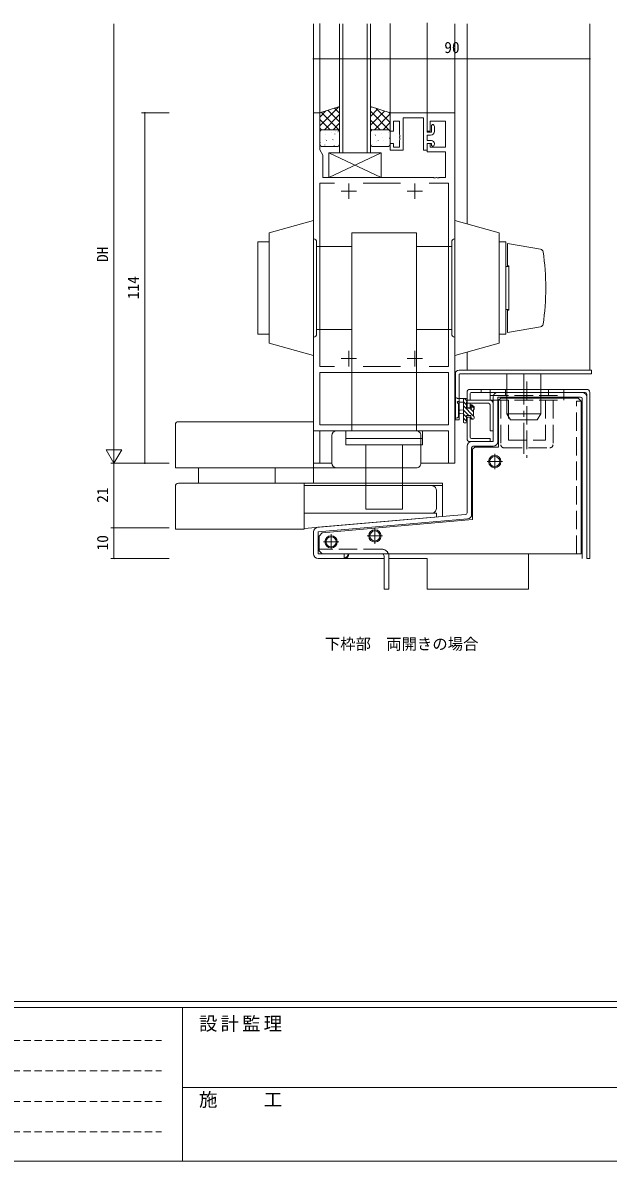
# Model space of a CAD drawing. Units: millimetres, scale not verified. Extents: x -594 to 539, y -420 to 386.
# Drawn here: x -274 to -83.3, y -420 to -49.5 of the extents above; entities that cross this region are included whole.
import ezdxf
from ezdxf.enums import TextEntityAlignment as Align

# ---------------------------------------------------------------- set-up
doc = ezdxf.new("R2010")
doc.units = ezdxf.units.MM
doc.header["$LTSCALE"] = 2
for name, pattern in [('CHAIN1', [8, 5, -1, 1, -1]), ('CHAIN2', [12, 9, -1, 1, -1]), ('DASHED1', [1.8, 1.2, -0.6]), ('DASHED3', [4, 3, -1]), ('DOUBLE_CHAIN2', [12.8, 9, -1, 0.6, -0.6, 0.6, -1])]:
    doc.linetypes.add(name, pattern=pattern)
for name, color, linetype, lineweight in [('0-1_YKK_ZWAK', 7, 'Continuous', 9), ('0-3_YKK_12', 2, 'Continuous', 9), ('0-4_YKK_D', 6, 'Continuous', 9), ('0-6_YKK_13', 4, 'Continuous', 9), ('0-7_YKK_11', 7, 'Continuous', 9)]:
    doc.layers.add(name, color=color, linetype=linetype, lineweight=lineweight)
doc.layers.add('0-2_USER1', color=4, linetype='Continuous')
doc.styles.add('ＭＳ ゴシック', font='')
doc.styles.get('ＭＳ ゴシック').set_extended_font_data('MS Gothic')

msp = doc.modelspace()

# ---------------------------------------------------------------- linework, layer by layer
at = {"layer": '0-1_YKK_ZWAK'}
for p, q in [((510, -368), (-590, -368)), ((456, -370), (-590, -370)), ((-222, -370), (-222, -420)), ((-222, -395.999), (-38, -395.999)), ((-590, -420), (456, -420))]:
    msp.add_line(p, q, dxfattribs=at)
at = {"layer": '0-1_YKK_ZWAK', "linetype": 'DASHED1'}
for p, q in [((-583.43, -380.732), (-228.87, -380.732)), ((-583.43, -390.63), (-228.87, -390.63)), ((-583.43, -400.528), (-228.87, -400.528)), ((-583.43, -410.426), (-228.87, -410.426))]:
    msp.add_line(p, q, dxfattribs=at)
at = {"layer": '0-3_YKK_12'}
for p, q in [((-179.309, -192.847), (-179.309, -49.847)), ((-177.309, -49.747), (-177.309, -79.347)), ((-170.809, -91.847), (-170.809, -49.847)), ((-169.809, -49.847), (-169.809, -91.847)), ((-161.809, -91.847), (-161.809, -49.847)), ((-160.809, -49.847), (-160.809, -91.847)), ((-154.309, -49.747), (-154.309, -79.347)), ((-142.309, -49.547), (-142.309, -79.147)), ((-133.309, -49.847), (-133.309, -192.847)), ((-129.309, -49.847), (-129.309, -114.954)), ((-89.309, -49.847), (-89.309, -162.553)), ((-160.809, -91.847), (-170.809, -91.847)), ((-129.309, -156.747), (-129.309, -162.553)), ((-173.309, -192.847), (-179.309, -192.847)), ((-179.309, -194.351), (-179.309, -199.351)), ((-133.309, -192.847), (-144.341, -192.847)), ((-169.304, -223.848), (-156.304, -223.848)), ((-154.804, -223.848), (-142.304, -223.848)), ((-142.304, -223.848), (-142.304, -233.848)), ((-109.309, -233.848), (-109.309, -222.348)), ((-142.304, -233.848), (-109.309, -233.848))]:
    msp.add_line(p, q, dxfattribs=at)
at = {"layer": '0-4_YKK_D'}
for p, q in [((-244.309, -49.847), (-244.309, -187.847)), ((-179.309, -61.307), (-89.309, -61.307)), ((-226.309, -78.847), (-235.309, -78.847)), ((-234.309, -78.847), (-234.309, -192.847)), ((-244.309, -192.847), (-244.309, -184.187)), ((-244.309, -192.847), (-246.809, -188.517)), ((-241.809, -188.517), (-246.809, -188.517)), ((-244.309, -192.847), (-241.809, -188.517)), ((-226.309, -192.847), (-245.309, -192.847)), ((-226.309, -192.847), (-245.309, -192.847)), ((-244.309, -192.847), (-244.309, -213.847)), ((-226.309, -192.847), (-235.309, -192.847)), ((-226.309, -213.847), (-245.309, -213.847)), ((-226.309, -213.847), (-245.309, -213.847)), ((-244.309, -213.847), (-244.309, -223.848)), ((-226.309, -223.848), (-245.309, -223.848))]:
    msp.add_line(p, q, dxfattribs=at)
for centre, start, end in [((-179.309, -61.307), 0, 180), ((-179.309, -61.307), 180, 0), ((-89.309, -61.307), 0, 180), ((-89.309, -61.307), 180, 0), ((-234.309, -78.847), 90, 270), ((-234.309, -78.847), 270, 90), ((-234.309, -192.847), 90, 270), ((-234.309, -192.847), 270, 90), ((-244.309, -213.847), 90, 270), ((-244.309, -213.847), 90, 270), ((-244.309, -213.847), 270, 90), ((-244.309, -213.847), 270, 90), ((-244.309, -223.848), 90, 270), ((-244.309, -223.848), 270, 90)]:
    msp.add_arc(centre, 0.106, start, end, dxfattribs=at)
at = {"layer": '0-6_YKK_13'}
for p, q in [((-177.309, -83.1), (-171.165, -76.957)), ((-170.809, -78.991), (-172.448, -77.352)), ((-160.809, -77.228), (-160.518, -76.937)), ((-160.809, -80.056), (-158.355, -77.602)), ((-154.309, -82.036), (-158.914, -77.43)), ((-177.309, -80.272), (-175.251, -78.214)), ((-173.941, -84.345), (-177.309, -80.977)), ((-170.809, -84.648), (-176.774, -78.683)), ((-175.725, -84.345), (-170.809, -79.429)), ((-170.809, -81.82), (-174.611, -78.017)), ((-160.809, -82.884), (-156.192, -78.268)), ((-154.309, -84.864), (-160.809, -78.364)), ((-157.656, -84.345), (-160.809, -81.192)), ((-159.44, -84.345), (-154.309, -79.213)), ((-154.309, -79.207), (-154.829, -78.687)), ((-176.693, -84.421), (-177.309, -83.805)), ((-171.809, -84.345), (-176.309, -84.345)), ((-176.309, -84.345), (-171.809, -84.345)), ((-172.896, -84.345), (-170.809, -82.257)), ((-172.024, -85.049), (-172.022, -85.039)), ((-171.364, -85.061), (-171.337, -85.019)), ((-170.836, -85.113), (-170.809, -85.085)), ((-160.335, -84.494), (-160.809, -84.021)), ((-159.809, -84.345), (-155.309, -84.345)), ((-155.309, -84.345), (-159.809, -84.345)), ((-156.612, -84.345), (-154.309, -82.041)), ((-155.024, -85.195), (-154.997, -85.153)), ((-154.39, -84.951), (-154.309, -84.87)), ((-177.309, -85.345), (-177.309, -88.845)), ((-177.165, -88.562), (-177.138, -88.52)), ((-175.523, -86.004), (-175.496, -85.962)), ((-175.327, -87.404), (-175.325, -87.394)), ((-175.136, -87.946), (-175.109, -87.904)), ((-173.493, -85.388), (-173.466, -85.346)), ((-173.007, -87.619), (-172.98, -87.577)), ((-172.7, -87.931), (-172.698, -87.921)), ((-172.377, -85.754), (-172.379, -85.654)), ((-170.977, -87.003), (-170.95, -86.961)), ((-170.809, -88.845), (-170.809, -85.345)), ((-160.809, -88.845), (-160.809, -85.345)), ((-160.809, -88.671), (-160.798, -88.654)), ((-159.474, -85.927), (-159.471, -85.917)), ((-159.182, -86.138), (-159.155, -86.096)), ((-158.795, -88.08), (-158.768, -88.038)), ((-158.21, -87.86), (-158.211, -87.76)), ((-157.152, -85.522), (-157.125, -85.479)), ((-156.927, -86.795), (-156.924, -86.785)), ((-156.666, -87.753), (-156.639, -87.711)), ((-154.636, -87.137), (-154.609, -87.095)), ((-154.391, -87.711), (-154.389, -87.701)), ((-154.309, -85.345), (-154.309, -88.845)), ((-176.309, -89.845), (-171.809, -89.845)), ((-175.594, -89.396), (-175.595, -89.296)), ((-157.309, -91.848), (-174.309, -99.848)), ((-174.309, -91.848), (-157.309, -99.848)), ((-174.309, -91.848), (-174.309, -99.848)), ((-157.309, -91.848), (-174.309, -91.848)), ((-172.62, -89.561), (-172.593, -89.519)), ((-160.23, -89.149), (-160.228, -89.14)), ((-155.309, -89.845), (-159.809, -89.845)), ((-157.603, -89.676), (-157.6, -89.667)), ((-157.309, -99.848), (-157.309, -91.848)), ((-156.279, -89.695), (-156.252, -89.653)), ((-174.309, -99.848), (-157.309, -99.848)), ((-193.809, -117.849), (-179.309, -113.849)), ((-179.309, -157.849), (-179.309, -113.849)), ((-133.309, -157.851), (-133.309, -113.851)), ((-118.809, -117.851), (-133.309, -113.851)), ((-193.809, -153.849), (-193.809, -117.849)), ((-145.809, -117.851), (-166.809, -117.851)), ((-166.809, -182.351), (-166.809, -117.851)), ((-145.809, -182.351), (-145.809, -117.851)), ((-118.809, -153.851), (-118.809, -117.851)), ((-197.459, -150.849), (-197.459, -120.849)), ((-193.809, -120.849), (-197.459, -120.849)), ((-193.809, -121.349), (-193.809, -128.599)), ((-178.309, -150.849), (-178.309, -120.849)), ((-134.309, -150.851), (-134.309, -120.851)), ((-116.659, -120.851), (-118.809, -120.851)), ((-116.659, -150.851), (-116.659, -120.851)), ((-116.159, -121.351), (-116.159, -128.601)), ((-105.349, -123.228), (-116.159, -121.351)), ((-166.809, -122.349), (-178.309, -122.349)), ((-134.309, -122.351), (-145.809, -122.351)), ((-115.659, -128.851), (-116.659, -128.851)), ((-115.659, -128.601), (-116.159, -128.601)), ((-115.659, -128.601), (-115.659, -133.921)), ((-115.659, -128.851), (-115.659, -143.101)), ((-115.659, -142.851), (-116.659, -142.851)), ((-115.659, -143.101), (-116.159, -143.101)), ((-116.159, -150.351), (-116.159, -143.101)), ((-193.809, -150.849), (-197.459, -150.849)), ((-166.809, -149.349), (-178.309, -149.349)), ((-134.309, -149.351), (-145.809, -149.351)), ((-116.659, -150.851), (-118.809, -150.851)), ((-105.349, -148.474), (-116.159, -150.351)), ((-193.809, -153.849), (-179.309, -157.849)), ((-118.809, -153.851), (-133.309, -157.851)), ((-88.809, -162.553), (-131.909, -162.553)), ((-88.809, -162.553), (-131.909, -162.553)), ((-88.809, -162.553), (-88.809, -163.753)), ((-133.109, -178.754), (-133.109, -163.753)), ((-131.909, -164.053), (-131.909, -178.754)), ((-88.809, -163.753), (-131.609, -163.753)), ((-116.309, -168.771), (-116.309, -163.771)), ((-105.309, -163.771), (-105.309, -168.771)), ((-129.309, -174.848), (-129.309, -169.848)), ((-90.309, -168.848), (-128.309, -168.848)), ((-128.309, -172.348), (-128.309, -170.348)), ((-90.809, -169.848), (-127.809, -169.848)), ((-124.709, -169.848), (-124.709, -168.848)), ((-91.809, -169.848), (-119.309, -169.848)), ((-90.309, -223.848), (-90.309, -170.348)), ((-89.309, -223.848), (-89.309, -169.848)), ((-133.309, -177.576), (-133.309, -172.414)), ((-129.609, -171.848), (-132.289, -171.848)), ((-132.109, -177.576), (-132.106, -173.615)), ((-131.689, -173.048), (-130.509, -173.048)), ((-130.509, -171.848), (-130.509, -179.448)), ((-129.509, -173.864), (-130.509, -172.864)), ((-129.309, -172.717), (-130.178, -171.848)), ((-129.309, -172.748), (-129.309, -172.148)), ((-129.309, -172.348), (-121.809, -172.348)), ((-128.309, -174.848), (-128.309, -173.348)), ((-127.009, -175.017), (-128.053, -173.973)), ((-127.097, -174.436), (-127.597, -173.936)), ((-121.809, -173.848), (-121.809, -182.348)), ((-120.809, -171.348), (-120.809, -185.848)), ((-120.809, -182.348), (-120.809, -173.348)), ((-119.309, -171.348), (-119.309, -185.848)), ((-92.309, -171.348), (-119.309, -171.348)), ((-119.009, -172.348), (-118.309, -171.648)), ((-119.009, -172.348), (-119.009, -187.648)), ((-118.309, -171.648), (-93.109, -171.648)), ((-93.109, -171.648), (-92.109, -172.648)), ((-92.109, -222.348), (-92.109, -172.648)), ((-91.809, -171.848), (-91.809, -223.848)), ((-90.309, -171.348), (-90.309, -223.848)), ((-130.509, -175.548), (-131.653, -175.65)), ((-130.509, -176.748), (-131.653, -176.646)), ((-127.209, -177.511), (-130.509, -174.211)), ((-128.719, -177.348), (-130.509, -175.558)), ((-129.509, -177.905), (-130.509, -176.905)), ((-129.309, -174.848), (-128.309, -174.848)), ((-127.209, -176.164), (-128.188, -175.185)), ((-128.109, -174.148), (-128.109, -174.487)), ((-127.209, -177.548), (-127.209, -175.448)), ((-127.013, -177.707), (-127.168, -177.552)), ((-127.009, -175.248), (-127.009, -174.648)), ((-127.009, -178.248), (-127.009, -177.748)), ((-224.309, -194.351), (-224.309, -180.351)), ((-179.309, -179.351), (-223.309, -179.351)), ((-179.309, -179.351), (-179.309, -194.351)), ((-131.909, -178.754), (-133.109, -178.754)), ((-129.309, -179.452), (-130.509, -178.252)), ((-130.209, -179.748), (-129.609, -179.748)), ((-129.309, -177.848), (-128.309, -177.848)), ((-129.309, -177.848), (-129.309, -184.848)), ((-129.309, -179.448), (-129.309, -178.848)), ((-128.309, -184.348), (-128.309, -177.848)), ((-127.519, -178.548), (-128.109, -177.958)), ((-127.809, -178.548), (-127.309, -178.548)), ((-179.309, -182.351), (-145.841, -182.351)), ((-173.309, -183.851), (-173.309, -192.851)), ((-143.809, -182.351), (-168.809, -182.351)), ((-143.809, -184.851), (-168.809, -184.851)), ((-144.341, -192.851), (-144.341, -183.851)), ((-143.809, -186.851), (-143.809, -182.351)), ((-127.809, -184.848), (-121.809, -184.848)), ((-121.809, -182.348), (-120.809, -182.348)), ((-121.809, -184.848), (-121.809, -185.848)), ((-162.309, -186.851), (-162.309, -207.851)), ((-150.309, -186.851), (-150.309, -207.851)), ((-129.304, -209.057), (-129.304, -187.348)), ((-128.309, -185.848), (-120.809, -185.848)), ((-127.804, -209.516), (-127.804, -187.848)), ((-126.804, -187.648), (-127.504, -188.348)), ((-127.504, -211.148), (-127.504, -188.348)), ((-120.809, -187.348), (-127.304, -187.348)), ((-119.009, -187.648), (-126.804, -187.648)), ((-179.309, -194.351), (-224.309, -194.351)), ((-216.809, -194.351), (-216.809, -199.351)), ((-191.809, -194.351), (-191.809, -199.351)), ((-179.309, -194.351), (-145.841, -194.351)), ((-182.309, -199.351), (-223.309, -199.351)), ((-182.309, -199.351), (-182.309, -214.351)), ((-182.309, -199.351), (-137.309, -199.351)), ((-137.309, -210.215), (-137.309, -199.351)), ((-224.309, -200.151), (-224.309, -214.351)), ((-182.309, -200.151), (-140.809, -200.151)), ((-182.309, -200.151), (-137.309, -200.151)), ((-139.309, -201.651), (-139.309, -207.651)), ((-182.309, -214.152), (-182.309, -209.151)), ((-182.309, -209.151), (-140.809, -209.151)), ((-182.309, -209.151), (-139.308, -209.151)), ((-182.309, -214.152), (-137.309, -210.215)), ((-177.935, -213.728), (-129.76, -209.556)), ((-177.804, -215.222), (-129.173, -211.01)), ((-127.504, -211.148), (-176.465, -215.554)), ((-150.309, -207.851), (-162.309, -207.851)), ((-139.308, -209.151), (-139.308, -210.39)), ((-182.309, -214.351), (-224.309, -214.351)), ((-179.304, -222.348), (-179.304, -215.222)), ((-177.804, -222.348), (-177.804, -215.222)), ((-177.504, -216.593), (-176.465, -215.554)), ((-177.504, -221.348), (-177.504, -216.593)), ((-177.504, -221.348), (-176.504, -222.348)), ((-169.304, -222.348), (-177.804, -222.348)), ((-169.304, -223.848), (-177.804, -223.848)), ((-92.109, -222.348), (-176.504, -222.348)), ((-169.304, -223.848), (-169.304, -222.348)), ((-89.309, -223.848), (-90.309, -223.848))]:
    msp.add_line(p, q, dxfattribs=at)
at = {"layer": '0-6_YKK_13', "linetype": 'CHAIN1'}
msp.add_line((-110.809, -163.771), (-110.809, -190.281), dxfattribs=at)
at = {"layer": '0-6_YKK_13', "linetype": 'DASHED3'}
for p, q in [((-109.804, -166.25), (-109.804, -191.123)), ((-121.804, -168.848), (-121.804, -172.348)), ((-121.804, -168.848), (-97.804, -168.848)), ((-116.804, -168.848), (-116.804, -170.848)), ((-102.804, -168.848), (-102.804, -170.848)), ((-97.804, -168.848), (-97.804, -172.348)), ((-121.804, -170.848), (-97.804, -170.848)), ((-121.804, -172.348), (-97.804, -172.348)), ((-118.304, -172.348), (-118.304, -186.848)), ((-103.804, -172.348), (-103.804, -185.348)), ((-101.304, -172.348), (-101.304, -186.848)), ((-93.609, -172.648), (-92.109, -172.648)), ((-93.609, -222.348), (-93.609, -172.648)), ((-117.304, -187.848), (-102.304, -187.848))]:
    msp.add_line(p, q, dxfattribs=at)
at = {"layer": '0-6_YKK_13', "linetype": 'DOUBLE_CHAIN2'}
for p, q in [((-116.309, -176.771), (-116.309, -168.771)), ((-105.309, -168.771), (-105.309, -176.771)), ((-116.309, -176.771), (-105.309, -176.771)), ((-116.309, -176.771), (-115.154, -178.771)), ((-105.309, -176.771), (-106.464, -178.771)), ((-106.464, -178.771), (-115.154, -178.771))]:
    msp.add_line(p, q, dxfattribs=at)
at = {"layer": '0-6_YKK_13', "linetype": 'CHAIN2'}
for p, q in [((-117.804, -192.348), (-122.804, -192.348)), ((-120.304, -189.848), (-120.304, -194.848)), ((-159.304, -214.048), (-159.304, -219.048)), ((-171.104, -218.448), (-176.104, -218.448)), ((-173.604, -215.948), (-173.604, -220.948)), ((-156.804, -216.548), (-161.804, -216.548))]:
    msp.add_line(p, q, dxfattribs=at)
at = {"layer": '0-6_YKK_13'}
for points in [[(-170.809, -85.345), (-170.809, -76.847), (-177.309, -78.847), (-177.309, -85.345)], [(-160.809, -85.345), (-160.809, -76.847), (-154.309, -78.847), (-154.309, -85.345)], [(-128.57, -174.948), (-129.509, -174.948), (-129.509, -172.948)], [(-129.309, -172.348), (-129.309, -173.348), (-122.309, -173.348)], [(-129.509, -178.648), (-129.509, -177.348), (-128.109, -177.348), (-128.109, -178.248)], [(-143.809, -186.851), (-168.809, -186.851), (-168.809, -182.351)], [(-156.304, -223.098), (-156.304, -233.848), (-154.804, -233.848), (-154.804, -223.098)]]:
    msp.add_lwpolyline(points, dxfattribs=at)
at = {"layer": '0-6_YKK_13', "linetype": 'DASHED3'}
for points in [[(-115.804, -172.348), (-115.804, -185.348), (-103.804, -185.348)], [(-157.054, -220.848), (-177.804, -220.848), (-177.804, -222.348), (-157.054, -222.348)]]:
    msp.add_lwpolyline(points, dxfattribs=at)
at = {"layer": '0-6_YKK_13'}
for centre, radius in [((-120.304, -192.348), 2), ((-120.304, -192.348), 1.65), ((-159.304, -216.548), 2), ((-173.604, -218.448), 2), ((-173.604, -218.448), 1.65), ((-159.304, -216.548), 1.65)]:
    msp.add_circle(centre, radius, dxfattribs=at)
for centre, radius, start, end in [((-176.309, -85.345), 1, 90, 180), ((-176.309, -85.345), 1, 90, 180), ((-171.809, -85.345), 1, 0, 90), ((-171.809, -85.345), 1, 0, 90), ((-159.809, -85.345), 1, 90, 180), ((-159.809, -85.345), 1, 90, 180), ((-155.309, -85.345), 1, 0, 90), ((-155.309, -85.345), 1, 0, 90), ((-176.309, -88.845), 1, 180, 270), ((-171.809, -88.845), 1, 270, 0), ((-159.809, -88.845), 1, 180, 270), ((-155.309, -88.845), 1, 270, 0), ((-179.309, -120.849), 1, 0, 90), ((-133.309, -120.851), 1, 90, 180), ((-105.521, -124.213), 1, 8.47124, 80.1488), ((-183.659, -135.851), 80, 351.52875, 8.47124), ((-105.521, -147.488), 1, 279.85118, 351.52875), ((-179.309, -150.849), 1, 270, 0), ((-133.309, -150.851), 1, 180, 270), ((-131.909, -163.753), 1.2, 90, 180), ((-131.909, -163.753), 1.2, 90, 180), ((-131.609, -164.053), 0.3, 90, 180), ((-128.309, -169.848), 1, 89.99998, 180), ((-127.809, -170.348), 0.5, 89.99998, 180), ((-119.309, -171.348), 1.5, 90, 180), ((-91.809, -171.348), 1.5, 0, 90), ((-90.809, -170.348), 0.5, 0, 89.99998), ((-90.309, -169.848), 1, 0, 89.99998), ((-133.009, -172.414), 0.3, 130.52878, 180), ((-133.399, -171.958), 0.3, 310.52878, 10.52878), ((-132.809, -171.848), 0.3, 30, 190.52878), ((-132.289, -171.548), 0.3, 210, 270), ((-132.209, -173.048), 0.3, 30, 250.81024), ((-132.406, -173.615), 0.3, 359.95976, 70.81024), ((-131.689, -172.748), 0.3, 210, 270), ((-129.609, -172.148), 0.3, 0, 90), ((-129.509, -172.748), 0.2, 270, 0), ((-127.809, -174.148), 0.3, 45, 180), ((-122.309, -173.848), 0.5, 0, 90), ((-121.809, -173.348), 1, 0, 90), ((-92.309, -171.848), 0.5, 0, 90), ((-132.709, -177.575), 0.6, 179.95976, 359.95976), ((-131.609, -176.148), 0.5, 95.09206, 264.90793), ((-128.57, -175.248), 0.3, 33.05573, 90), ((-128.109, -174.948), 0.25, 213.05573, 56.94426), ((-127.809, -174.487), 0.3, 180, 236.94426), ((-127.209, -175.248), 0.2, 270, 0), ((-127.209, -177.748), 0.2, 0, 90), ((-127.309, -174.648), 0.3, 0, 45), ((-223.309, -180.351), 1, 90.00002, 180), ((-130.209, -179.448), 0.3, 180, 270), ((-129.609, -179.448), 0.3, 270, 0), ((-129.509, -178.848), 0.2, 0, 90), ((-127.809, -178.248), 0.3, 180, 270), ((-127.309, -178.248), 0.3, 270, 0), ((-171.809, -183.851), 1.5, 90.00002, 180), ((-145.841, -183.851), 1.5, 359.99997, 90.00002), ((-128.309, -184.848), 1, 180, 270), ((-127.809, -184.348), 0.5, 180, 270), ((-127.804, -187.348), 1.5, 90, 180), ((-127.304, -187.848), 0.5, 90, 180), ((-120.809, -185.848), 1.5, 270, 0), ((-171.809, -192.851), 1.5, 180, 269.99997), ((-145.841, -192.851), 1.5, 269.99997, 0.00002), ((-223.309, -200.351), 1, 90.00002, 180), ((-140.809, -201.651), 1.5, 359.99997, 90.00002), ((-140.809, -207.651), 1.5, 269.99997, 0.00002), ((-129.804, -209.057), 0.5, 275, 0), ((-129.304, -209.516), 1.5, 275, 0), ((-177.804, -215.222), 1.5, 95, 180), ((-177.804, -222.348), 1.5, 180, 270), ((-169.304, -222.348), 1.48, 269.99825, 359.99649), ((-169.304, -222.348), 1.28, 269.99825, 359.99649), ((-157.054, -223.098), 0.75, 0, 90), ((-157.054, -223.098), 2.25, 0, 19.47121)]:
    msp.add_arc(centre, radius, start, end, dxfattribs=at)
at = {"layer": '0-6_YKK_13', "linetype": 'DASHED3'}
for centre, radius, start, end in [((-117.304, -186.848), 1, 180, 270), ((-102.304, -186.848), 1, 270, 0), ((-157.054, -223.098), 2.25, 19.47121, 90)]:
    msp.add_arc(centre, radius, start, end, dxfattribs=at)
at = {"layer": '0-7_YKK_11'}
for p, q in [((-139.909, -83.347), (-139.909, -84.847)), ((-139.909, -88.847), (-139.909, -89.047)), ((-172.503, -101.777), (-177.309, -101.777)), ((-167.809, -101.847), (-167.809, -106.847)), ((-151.003, -101.777), (-163.114, -101.777)), ((-146.309, -101.847), (-146.309, -106.847)), ((-170.309, -104.347), (-165.309, -104.347)), ((-148.809, -104.347), (-143.809, -104.347)), ((-170.309, -158.847), (-165.309, -158.847)), ((-167.809, -156.347), (-167.809, -161.347)), ((-148.809, -158.847), (-143.809, -158.847)), ((-146.309, -156.347), (-146.309, -161.347)), ((-163.114, -161.417), (-151.003, -161.417)), ((-177.309, -163.347), (-135.309, -163.347))]:
    msp.add_line(p, q, dxfattribs=at)
for points in [[(-179.309, -78.847), (-179.309, -192.847), (-177.309, -192.847), (-177.309, -182.347), (-135.309, -182.347), (-135.309, -192.847), (-133.309, -192.847), (-133.309, -78.847), (-142.309, -78.847), (-142.309, -84.847), (-141.309, -84.847), (-141.309, -81.547), (-136.309, -81.547), (-136.309, -90.047), (-141.309, -90.047), (-141.309, -88.847), (-142.309, -88.847), (-142.309, -91.547), (-136.309, -91.547), (-136.309, -99.847), (-138.35, -99.847), (-138.534, -99.967), (-139.084, -99.967), (-139.267, -99.847), (-139.35, -99.847), (-139.534, -99.967), (-140.084, -99.967), (-140.267, -99.847), (-176.309, -99.847), (-176.309, -92.579), (-177.309, -90.847), (-177.309, -78.847)], [(-177.309, -163.347), (-135.309, -163.347), (-135.309, -180.417), (-177.309, -180.417)]]:
    msp.add_lwpolyline(points, close=True, dxfattribs=at)
for points in [[(-154.309, -78.847), (-142.309, -78.847), (-142.309, -85.147), (-140.909, -85.147), (-140.909, -82.947), (-140.609, -82.647)], [(-140.609, -89.747), (-140.909, -89.447), (-140.909, -88.847), (-142.309, -88.847), (-142.309, -91.047), (-143.509, -91.047), (-143.509, -80.477), (-150.109, -80.477), (-150.109, -91.047), (-154.309, -91.047), (-154.309, -88.847), (-153.309, -88.847), (-153.309, -90.047), (-151.309, -90.047), (-151.309, -87.805), (-151.189, -87.622), (-151.189, -87.072), (-151.309, -86.889), (-151.309, -86.805), (-151.189, -86.622), (-151.189, -86.072), (-151.309, -85.889), (-151.309, -81.547), (-153.309, -81.547), (-153.309, -84.847), (-154.309, -84.847), (-154.309, -78.847)], [(-141.209, -86.147), (-142.309, -86.147), (-142.309, -87.847), (-140.909, -87.847)], [(-172.503, -101.777), (-177.309, -101.777), (-177.309, -161.417), (-172.503, -161.417)], [(-141.614, -161.417), (-135.309, -161.417), (-135.309, -101.777), (-141.614, -101.777)]]:
    msp.add_lwpolyline(points, dxfattribs=at)
for centre, radius, start, end in [((-141.209, -84.847), 1.3, 270, 359.99998), ((-140.609, -83.347), 0.7, 0, 89.99998), ((-140.909, -88.847), 1, 0, 89.99998), ((-140.609, -89.047), 0.7, 270, 359.99998)]:
    msp.add_arc(centre, radius, start, end, dxfattribs=at)

# ---------------------------------------------------------------- texts
at = {"layer": '0-1_YKK_ZWAK', "char_height": 4.399, "attachment_point": 7, "style": 'ＭＳ ゴシック'}
for s, insert in [('\\T1.17;設計監理', (-216.615, -377.904)), ('\\T1.17;施\u3000\u3000工', (-216.615, -402.649))]:
    msp.add_mtext(s, dxfattribs=dict(at, insert=insert))
at = {"layer": '0-2_USER1', "style": 'ＭＳ ゴシック'}
msp.add_text('下枠部\u3000両開きの場合', height=3.666, dxfattribs=at).set_placement((-175.613, -254.617), align=Align.BOTTOM_LEFT)
at = {"layer": '0-4_YKK_D', "color": 4, "style": 'ＭＳ ゴシック'}
msp.add_text('90', height=3.666, dxfattribs=at).set_placement((-136.709, -60.507), align=Align.BOTTOM_LEFT)
for s, p in [('DH', (-245.109, -127.389)), ('114', (-235.109, -139.485)), ('21', (-245.109, -205.747)), ('10', (-245.109, -221.248))]:
    msp.add_text(s, height=3.666, rotation=90, dxfattribs=at).set_placement(p, align=Align.BOTTOM_LEFT)

doc.saveas('drawing.dxf')
